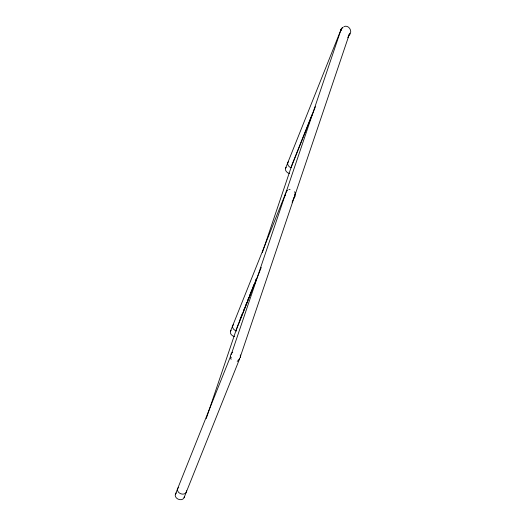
<?xml version="1.0" encoding="UTF-8"?>
<svg xmlns="http://www.w3.org/2000/svg" width="526" height="526" viewBox="0 0 526 526"><rect width="100%" height="100%" fill="white"/><g stroke="black" fill="none" stroke-linecap="round" stroke-linejoin="round"><path stroke-width="0.79" d="M230.303 356.385L231.184 353.682L232.742 352.164M240.402 357.673L240.31 354.905M285.348 193.41L285.362 195.836M340.677 30.271L340.526 31.672M206.231 418.597L236.831 328.04M262.382 252.454L292.16 164.329L311.997 114.734M231.243 354.511L285.815 193.029M286.723 191.392A4.668 2.992 18.7 0 0 286.078 192.246L341.177 29.213A4.668 3.583 21.8 0 1 342.939 27.405M240.02 357.693L294.593 196.211L292.108 202.306M294.987 194.824A4.668 3.583 21.8 0 1 294.856 195.435L349.691 33.177M285.546 168.3L341.177 29.213A4.668 2.992 18.7 0 1 342.919 27.799M315.429 106.686L291.016 167.728A4.668 3.583 21.8 0 1 288.432 161.673M347.817 37.74L349.04 34.69M230.447 331.334L285.776 193.016M240.04 319.387L242.486 313.286M243.4 310.998L244.623 307.947M245.228 306.421L246.753 302.601M247.365 301.076L248.89 297.262M249.502 295.737L251.941 289.635M252.861 287.347L254.078 284.29M255.301 281.239L256.215 278.951M237.062 327.363L256.287 279.299M235.918 330.762L261.244 267.432M175.349 494.368L230.572 356.312M295.211 196.119L294.067 198.032M184.126 497.557L239.422 359.311M286.571 191.083L287.63 190.195M348.343 35.788C353.525 32.934 349.448 24.235 343.892 26.602M237.193 361.342L238.127 360.895M288.846 189.643L290.082 189.439M294.613 191.734L295.277 193.279M231.144 359.35L230.559 358.147M236.693 330.985A4.668 3.583 21.8 0 1 233.334 324.706M186.48 490.732A4.668 3.583 21.8 0 1 180.438 493.644A4.668 3.583 21.8 0 1 178.741 487.319M237.995 360.284A4.668 3.583 21.8 0 0 239.757 358.469A4.668 2.992 18.7 0 1 239.113 359.324M231.269 357.838A4.668 3.583 21.8 0 1 230.993 357.193M286.078 192.246A4.668 3.583 21.8 0 1 286.736 191.181M294.823 193.831A4.668 2.992 18.7 0 1 294.974 194.39M294.981 194.929A4.668 2.992 18.7 0 1 294.856 195.435M341.052 30.475A4.668 3.583 21.8 0 1 341.045 29.831M341.058 30.265A4.668 2.992 18.7 0 1 341.052 29.719M184.264 496.938A4.668 3.583 21.8 0 1 177.847 499.029A4.668 3.583 21.8 0 1 176.512 492.882M289.57 173.514A4.668 3.583 21.8 0 1 286.203 167.235M234.471 336.548A4.668 3.583 21.8 0 1 231.105 330.269"/></g></svg>
